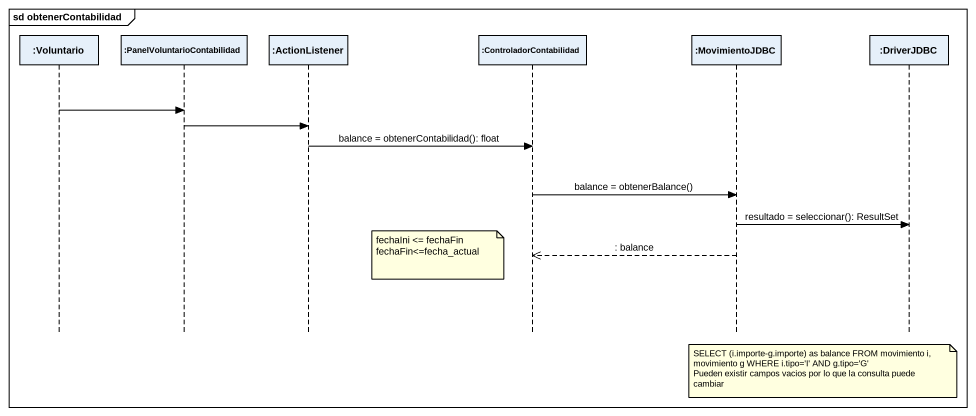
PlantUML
@startuml
mainframe sd obtenerContabilidad
hide footbox
participant ":Voluntario" as Voluntario
participant ":PanelVoluntarioContabilidad" as PanelVoluntarioContabilidad
participant ":ActionListener" as ActionListener
participant ":ControladorContabilidad" as ControladorContabilidad
participant ":MovimientoJDBC" as MovimientoJDBC
participant ":DriverJDBC" as DriverJDBC

Voluntario -> PanelVoluntarioContabilidad
PanelVoluntarioContabilidad -> ActionListener
ActionListener -> ControladorContabilidad : balance = obtenerContabilidad(): float
ControladorContabilidad -> MovimientoJDBC : balance = obtenerBalance()
MovimientoJDBC -> DriverJDBC : resultado = seleccionar(): ResultSet
note left of ControladorContabilidad
  fechaIni <= fechaFin
  fechaFin<=fecha_actual
end note
MovimientoJDBC -->> ControladorContabilidad : : balance
note over MovimientoJDBC
  SELECT (i.importe-g.importe) as balance FROM movimiento i, movimiento g WHERE i.tipo='I' AND g.tipo='G'
  Pueden existir campos vacios por lo que la consulta puede cambiar
end note
@enduml
